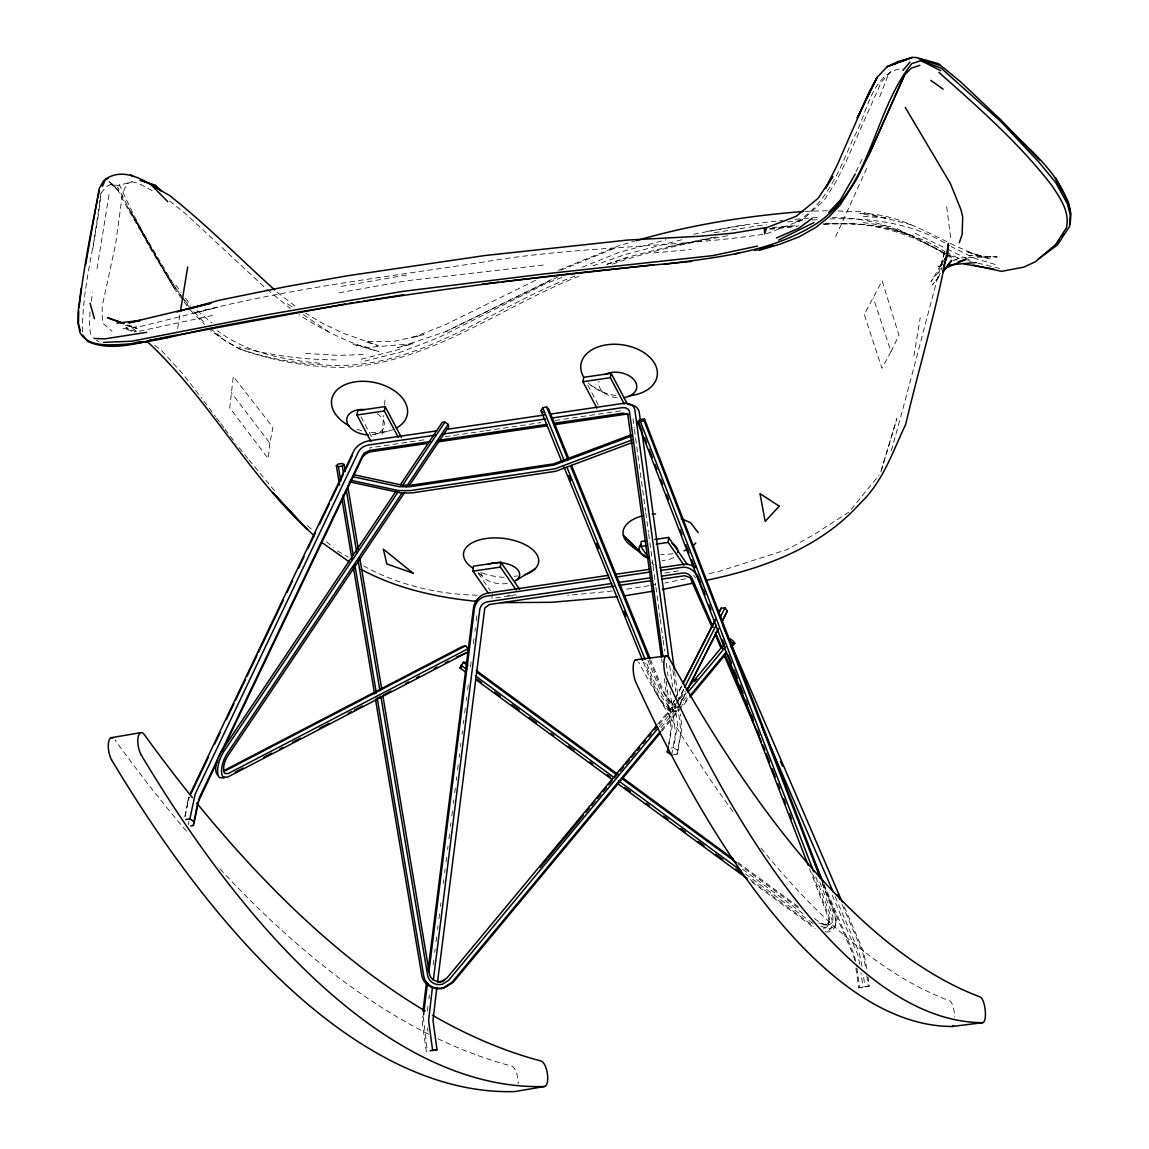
<?xml version="1.0" encoding="UTF-8"?>
<svg xmlns="http://www.w3.org/2000/svg" width="1149" height="1149" viewBox="0 0 1149 1149"><rect width="100%" height="100%" fill="white"/><g stroke="black" fill="none" stroke-linecap="round" stroke-linejoin="round"><path stroke-width="0.75" stroke-dasharray="5 3.75" d="M423.292 1016.75L427.284 1051.177L426.322 1051.407L422.573 1024.894L422.301 1016.276M382.1 434.293L383.694 415.407M384.556 405.109L385.274 396.52M492.375 593.559L491.944 598.528L515.786 594.823M269.857 443.198L268.22 458.681L229.743 407.794L233.29 376.441L272.974 427.385L269.857 443.198L231.15 392.427M427.356 1011.091L428.031 1005.763M428.922 998.668L429.367 995.12M433.144 964.945L433.805 959.63M434.695 952.535L435.141 948.973M436.031 941.878L436.706 936.564M437.597 929.455L438.028 925.907M438.918 918.812L439.593 913.484M440.484 906.389L440.929 902.841M443.37 883.322L443.816 879.775M444.706 872.68L445.151 869.118M446.042 862.023L446.702 856.709M447.593 849.599L448.038 846.052M448.929 838.957L449.589 833.628M450.48 826.533L450.925 822.986M451.816 815.891L452.491 810.562M453.381 803.467L453.812 799.919M454.702 792.824L455.377 787.496M456.268 780.401L456.713 776.853M457.604 769.744L458.264 764.43M459.155 757.335L459.6 753.787M460.49 746.678L460.936 743.13M462.042 734.254L462.487 730.707M463.377 723.611L463.823 720.064M464.713 712.969L465.374 707.64M466.264 700.545L466.709 696.998M467.6 689.903L468.275 684.574M470.487 666.822L471.162 661.508M473.388 643.756L474.049 638.442M474.939 631.332L475.384 627.785M476.275 620.69L476.936 615.361M89.995 311.968L89.435 325.411L90.527 333.885L93.313 337.217M91.346 301.426L92.466 292.636M82.513 331.788C81.952 285.067 96.889 239.667 100.954 193.276L106.168 186.784L110.606 184.443L118.347 185.563L131.977 181.743L138.684 183.337L153.693 191.452M92.897 248.758L100.954 193.276M109.011 194.698L96.947 269.225M828.573 924.457L829.004 921.8M835.093 926.238L835.524 923.581M177.621 328.585L180.221 312.672M913.943 355.96L920.22 317.742M184.788 816.81L188.939 796.989L185.147 816.408M188.264 824.637L188.867 821.348M668.804 743.934L671.088 728.251L664.337 678.642M668.546 746.821L672.151 726.355L666.276 681.544M671.662 755.051L675.583 732.947L670.183 691.669M672.998 754.864L677.005 754.275L677.967 750.584L673.587 747.683L677.551 725.033L674.549 701.005M677.005 754.275L680.969 731.626L677.723 705.831M677.967 750.584L681.96 727.662L680.395 714.046M187.215 803.654L188.939 796.989M880.852 471.894L896.895 418.523L880.364 473.56M891.251 450.781C910.195 384.24 926.611 317.009 945.11 250.367L939.896 268.09L945.584 257.649M879.66 96.76L887.875 75.877M188.048 800.408L189.326 797.205M835.653 236.68L867.38 166.964M937.972 278.029L942.338 268.837M890.978 351.723L898.935 335.206L882.145 280.887L864.235 314.352L881.929 368.298L890.978 351.723L873.326 297.85M856.034 171.661L863.459 156.35M647.892 660.115L660.689 691.54A9.896 1.968 55.1 0 0 670.14 704.667L671.892 705.055L674.305 700.287M675.124 698.707L682.377 684.416M674.348 700.603L670.312 708.545L668.201 708.071A11.863 2.355 55.1 0 1 656.898 692.387L644.79 662.614M675.152 699.009L682.42 684.718M677.379 701.551L683.842 688.854M643.339 662.14L654.786 690.262A15.784 3.145 55.1 0 0 669.81 711.073L672.61 711.691L676.646 703.748M677.45 702.168L683.914 689.457M680.495 703.116L685.335 693.594M672.61 711.691L676.488 711.36L678.097 708.186M678.915 706.606L685.364 693.895M945.498 257.649L931.035 281.505L942.079 267.545M938.877 276.65L932.471 284.794L938.848 276.952M851.136 509.395L879.229 474.939M657.645 724.33L674.808 703.662M679.389 698.147L685.12 691.253M659.066 724.157L678.528 700.732M679.677 699.353L685.393 692.459M659.311 726.699L676.488 706.032M681.055 700.517L686.786 693.623M661.02 727.734L688.495 694.657M661.264 730.276L678.427 709.608M679.576 708.229L687.59 698.578M661.537 731.482L689.012 698.405M890.935 71.425L881.111 82.498L845.98 161.851L835.783 182.045L824.293 200.07L802.663 219.718L795.697 222.676C826.346 204.278 839.948 169.779 853.19 138.368C867.351 115.489 870.052 73.119 902.669 68.236M848.881 512.138L813.435 534.917L787.295 549.509L718.326 571.628L706.29 574.241M942.324 264.399L936.751 267.631L941.649 265.577M557.926 276.923L445.597 331.702L397.482 347.759L413.41 343.723L368.111 347.4L352.671 344.226L378.567 351.422C350.201 343.91 323.544 330.51 298.898 314.754M445.597 331.702L551.276 279.595M535.549 280.284L443.816 325.44L411.586 337.792L423.895 334.632L394.308 341.267L365.526 341.67L378.208 345.648L343.149 333.196L323.07 323.601L305.677 313.203M579.197 276.09C500.863 306.84 430.286 363.515 343.436 367.335C308.521 367.536 273.706 360.8 240.759 349.468L225.534 341.023L210.569 330.409M131.977 181.743L126.591 183.998L122.426 194.224L115.676 243.904L102.146 306.424L102.433 322.84L112.013 331.199M953.096 260.766L959.645 258.008L966.754 257.577M575.204 276.004C497.029 304.988 427.356 363.802 341.009 365.54C306.395 365.31 271.882 360.212 239.164 348.736M560.999 270.187L615.792 247.825M558.342 270.331L619.009 245.685L634.478 241.218M582.126 267.243L619.469 252.292L666.003 239.811M766.383 233.85L802.663 219.718M561.947 277.412L545.631 283.674L438.846 337.476L401.432 351.867L360.858 362.093M592.97 265.807L625.602 254.389L681.917 239.71M606.873 264.313L627.153 257.333L672.424 245.829L711.777 237.699M612.388 264.126C649.989 250.755 689.213 242.856 728.365 235.559M607.16 264.198L627.167 257.893M361.217 359.235L400.958 348.951M212.594 315.458L137.65 331.573M374.502 434.293L387.414 431.306M855.919 968.291L858.662 987.738L869.348 986.158L868.098 977.325M685.666 578.737L664.898 583.003M668.488 246.748L716.172 236.953M693.565 234.224L740.329 225.362L782.512 220.364M338.955 292.808L407.033 280.701L546.838 264.629M341.339 286.388L409.963 274.453M648.984 585.717L624.41 589.538M650.751 585.416L656.065 584.511M707.353 231.437L745.213 225.075M714.218 232.687L766.426 224.529M762.965 234.396C670.499 247.897 576.41 246.173 484.002 261.958C387.041 276.923 289.146 288.284 193.98 312.844L217.52 307.415L141.629 326.215L122.857 328.628L135.496 331.644L125.916 327.652L131.661 331.415M664.84 573.021L680.179 570.636M423.895 439.837L372.506 447.406A15.555 10.37 -27.4 0 0 369.317 448.139M445.166 436.706L484.146 430.961M485.912 430.703L540.849 422.617M555.024 420.52L620.589 410.868M670.915 748.071L673.587 747.683M869.348 986.158L864.982 986.718L863.229 974.352M858.662 987.738L863.043 987.178L861.032 973.031M787.395 221.872L805.076 220.45M612.273 591.06L567.434 595.369M769.859 228.723L789.42 226.41M769.701 229.269L797.722 226.511M514.206 576.31L517.538 575.965M653.882 252.909L691.08 249.505M671.892 705.055L675.77 704.725L673.673 704.265A11.863 2.355 55.1 0 1 662.355 688.581L650.923 660.46M772.272 227.531L798.799 225.348M794.893 219.344L817.873 217.448M823.833 224.486L827.309 224.227C868.069 221.556 909.405 229.484 944.363 251.258M787.324 226.683L796.271 225.893M804.961 211.373L827.582 210.698M968.535 257.477L996.987 256.888L969.842 255.581L996.987 256.888M812.185 220.019L819.294 219.588M363.199 354.567L338.122 355.371L302.115 353.188M825.427 223.696L858.375 223.954L885.175 226.784L910.439 235.373L888.953 228.234M822.971 223.998C866.289 220.191 908.6 231.567 945.34 254.575M829.951 218.942C871.272 217.477 914.001 223.308 949.548 245.8M832.178 217.707C872.522 216.342 910.238 233.146 944.421 253.039M477.28 595.211C437.97 594.335 398.243 585.085 363.745 566.012M507.542 595.771L516.447 595.943M838.081 211.028L860.831 211.746L910.898 224.716M336.226 359.896C303.393 359.68 270.848 355.544 239.164 346.955M863.387 216.385L889.886 218.296M818.749 922.963L826.303 925.175A11.863 8.043 51.5 0 0 832.12 914.087L819.251 880.665M319.767 363.213C284.133 359.896 246.618 352.944 217.463 330.74M863.114 222.59L890.748 226.497M885.865 218.224L859.955 213.47C908.184 212.766 945.613 247.638 990.539 259.013L965.878 251.473L981.088 256.155M678.068 707.885L675.267 707.253A15.784 3.145 55.1 0 1 660.244 686.456L649.487 659.986M676.488 711.36L673.343 710.657A17.738 3.533 55.1 0 1 656.467 687.303L645.695 660.833M949.06 255.48L959.099 258.64M967.717 260.579L971.164 261.354M977.742 263.107L999.802 268.493M125.356 325.339L137.018 328.399L128.487 325.239L136.76 331.558M995.206 264.428L975.142 258.496L951.142 246.59M127.223 324.837L137.018 328.399M826.303 925.175L820.199 922.748L814.411 918.511M820.803 926.08L827.309 928.665A15.784 10.7 51.5 0 0 835.036 913.886L824.106 885.462M110.606 184.443L115.905 187L109.083 181.485M915.078 233.333L945.512 248.198M947.121 248.974L963.135 256.802M964.729 257.577L971.135 260.708M945.943 252.048L958.639 258.353M946.934 255.365L956.471 260.119M896.952 228.68L947.48 254.661M945.986 253.843L952.219 257.103M240.759 349.468L225.534 341.023L212.68 331.357M590.931 385.332L603.771 392.585M337.49 551.003L348.305 557.179M96.459 340.19L99.029 341.713M287.408 303.796L293.225 307.745M303.379 314.639L328.054 331.386M737.845 862.353L798.526 906.863M737.845 863.631L798.526 908.127M742.613 869.276L803.28 913.785M745.5 873.944L814.842 924.801M750.254 879.588L813.822 926.209M751.705 881.915L815.259 928.536M154.67 345.231L161.564 350.488L182.533 373.583L201.793 398.315M277.196 292.234L297.045 307.544M210.238 328.341L223.308 338.74M169.592 200.96L185.391 213.542L265.62 288.255M478.228 572.662L482.235 575.893M266.985 289.376L290.324 308.492M307.358 525.696L312.844 530.292M326.531 541.811L333.382 547.556M197.341 310.733L211.703 322.812M108.954 181.528L117.5 189.499L118.706 191.711L113.78 185.765L117.5 189.499L127.309 208.041L174.993 289.433L183.122 300.449M190.246 310.086L204.579 324.435M193.937 311.724L205.642 323.989M247.811 458.48L236.708 444.706M248.931 459.844L253.455 465.302M254.59 466.666L274.956 491.241M183.395 298.395L177.075 290.395L130.512 211.071M184.458 299.731L191.826 309.052M203.904 401.13L215.552 416.599M216.601 418.006L219.775 422.214M220.838 423.622L224.012 427.845M225.075 429.252L235.66 443.299M175.797 285.211L181.169 292.363M185.449 298.079L190.82 305.232M184.142 301.828L189.226 308.708M180.824 295.609C156.709 260.708 136.918 222.849 119.209 184.328M181.829 296.988L188.881 306.596M651.756 562.278L653.738 565.164M478.415 573.394L490.379 590.687M127.367 206.36L174.993 289.433L149.528 247.15L117.5 186.842M587.828 385.102L598.5 405.324M361.016 416.828L364.29 423.047M365.109 424.613L372.506 438.602M844.314 906.891L863.459 951.315L867.093 970.259M842.102 904.507L862.669 952.205L865.872 968.708M835.165 896.622L859.265 952.55L862.224 967.286M832.163 895.128L857.671 954.345L859.782 964.198M823.79 883.954L854.267 954.69L856.637 966.309M822.296 883.208L853.477 955.595L854.913 961.225M822.311 883.567L834.547 915.322A17.738 12.036 51.5 0 1 825.844 931.954M815.689 876.874L831.129 916.988A15.784 10.7 51.5 0 1 825.226 931.71M812.616 873.958L828.716 915.753A9.896 6.707 51.5 0 1 823.847 924.988M809.542 868.716L828.214 917.204A11.863 8.043 51.5 0 1 822.397 928.277M866.877 975.788L868.385 986.388M856.881 968.076L859.639 987.508M427.442 1027.867L427.945 1031.4M674.592 671.519L678.212 698.089M672.897 670.398L675.799 691.655M669.709 665.573L672.61 686.843M632.984 418.868L634.191 427.715M634.435 429.496L645.551 510.975M645.795 512.756L648.438 532.231M648.682 534.012L652.79 564.13M653.034 565.897L655.691 585.387M655.935 587.153L660.043 617.272M660.273 619.038L662.93 638.528M663.174 640.295L664.625 650.923M666.319 663.332L668 675.727M661.68 659.153L662.154 662.7M946.675 206.719L950.927 239.667M392.915 429.597A38.549 24.905 11.8 0 1 369.949 432.168M361.691 430.645A38.549 24.905 11.8 0 1 355.199 428.548M377.231 413.697A19.131 12.352 11.8 0 1 384.082 427.083A19.131 12.352 11.8 0 1 369.877 434.882M672.941 553.674A37.788 20.194 2.7 0 1 660.718 554.335M673.529 557.495A19.432 10.485 5.2 0 1 662.226 560.497M616.999 397.755A19.131 12.696 8.4 0 1 599.002 381.339M615.864 395.529A38.549 25.565 8.4 0 1 588.159 382.847M507.312 583.491A19.432 10.485 5.2 0 1 481.144 570.421M504.224 577.344A37.788 19.404 6.5 0 1 481.675 572.719M761.098 848.106A1978.434 598.385 82.9 0 0 949.519 1000.793A12.969 3.921 82.9 0 1 954.747 1017.167M732.947 811.553A1978.434 598.385 82.9 0 1 638.499 662.097M437.927 1038.739A1978.434 758.326 80.3 0 0 511.477 1066.028A12.969 4.969 80.3 0 1 518.213 1083.651M428.649 1034.186A1978.434 758.326 80.3 0 1 219.315 868.213M186.353 831.057A1978.434 758.326 80.3 0 1 114.972 739.942M693.737 575.419A9.824 9.221 84.3 0 1 695.49 577.875"/><path stroke-width="1.5" d="M1070.136 224.586L1070.969 213.915L1068.326 201.965L1056.477 180.35M487.952 592.755L473 571.139L473.431 566.184L500.82 562.148L519.635 589.336M516.231 589.997L500.389 567.103L500.82 562.148M648.754 557.954L640.783 546.436L641.214 541.466L646.356 540.719M684.014 565.294L668.172 542.4L668.617 537.445L654.916 539.456M78.75 310.819L78.405 324.765L79.927 332.506C87.381 345.691 104.315 345.145 117.485 344.643C148.594 343.608 178.669 334.675 208.989 328.485C368.499 297.505 529.775 276.205 691.554 261.441M79.08 307.343C83.69 268.234 91.159 229.297 99.288 190.791M422.976 1010.948L426.523 982.553M428.089 970.144L473.216 609.904A18.427 17.307 84.3 0 1 487.908 593.099L608.568 575.333M423.507 1014.984L427.514 983.041M428.85 972.384L474.207 610.378A15.555 14.607 84.3 0 1 486.616 596.116L609.042 578.091M432.455 987.192L428.591 1020.642L432.627 1050.387L437.008 1049.827L433.001 1020.441L436.835 987.336M433.345 980.097L479.578 610.995A9.824 9.221 84.3 0 1 487.42 601.803L611.627 583.52M437.51 982.007L484.806 607.893L489.517 604.489L613.724 586.191M81.234 287.982L78.031 312.571L78.118 323.013L80.329 330.596M180.407 311.508L187.675 267.056M402.207 492.82L227.401 753.198A15.784 6.521 -69.7 0 0 223.093 776.853L227.287 777.27L467.528 652.273L468.131 648.697L465.532 645.824L462.329 646.542L223.682 770.706M85.557 265.103L99.13 188.766L103.511 180.81L108.178 178.181M370.897 441.446L356.951 415.004L357.727 410.61L385.116 406.574L401.418 437.467M398.2 437.223L384.341 410.969L385.116 406.574M596.906 408.154L582.945 381.712L583.735 377.332L611.124 373.296L627.426 404.175M624.194 403.931L610.349 377.676L611.124 373.296M190.633 825.901L193.305 825.499L194.267 821.808L189.887 818.907L195.1 794.289L358.273 452.218A9.824 6.535 -27.4 0 1 368.312 445.051L435.643 435.126M193.305 825.499L197.556 803.338L217.764 760.552M194.267 821.808L199.308 797.722L362.481 455.65L364.176 453.18L369.619 450.465L429.87 441.589M671.662 755.051L667.282 752.15L668.201 747.223M667.282 752.15L668.244 748.459M959.3 242.798L962.115 234.482L962.733 216.989L960.981 209.736L950.338 183.438L905.297 107.518M808.264 865.384L637.709 422.387L638.198 420.936L641.616 419.284L644.532 419.069L822.813 882.116M820.386 878.554L644.029 420.52L644.532 419.069M465.661 672.122L459.887 667.885L463.377 662.312L464.814 662.097L467.7 664.208M759.072 250.353L780.171 244.134L799.474 236.694L816.192 227.186L829.262 216.658L840.336 204.723L856.393 179.646L868.903 154.914L904.593 74.929L911.171 68.236L919.818 65.278M102.347 186.397L105.622 179.014C127.352 164.91 150.447 185.319 169.363 195.316C206.389 224.601 239.61 258.281 274.625 289.864M868.903 154.914L904.593 74.929M719.547 611.67L721.127 608.194L725.019 607.864L727.317 611.009L722.506 620.848M943.803 265.764L947.652 255.365L948.456 243.416C938.245 304.528 919.803 364.089 905.685 424.398C892.529 451.959 883.021 481.833 860.17 503.305C820.673 547.671 762.419 568.999 705.543 580.46M190.116 794.031L353.274 451.959A15.555 10.37 -27.4 0 1 369.088 440.814L436.419 430.889M190.863 793.973L208.572 756.861M214.719 743.949L220.105 732.66M226.267 719.748L233.965 703.619M235.502 700.387L245.513 679.404M247.049 676.187L257.06 655.203M258.597 651.986L283.228 600.338M287.078 592.281L292.464 580.977M298.611 568.08L304.011 556.777M307.86 548.705L315.544 532.576M319.393 524.504L329.404 503.535M330.941 500.303L343.264 474.494M345.562 469.654L352.499 455.119M222.389 750.871L361.691 458.81A9.824 6.535 -27.4 0 1 371.73 451.629L428.433 443.284M825.442 188.407L836.932 165.686L869.578 91.073L877.19 77.242L887.272 66.642L898.116 61.515L912.22 57.45L916.256 57.493L938.489 63.669L960.751 81.938L1001.224 120.315L1039.543 160.027M683.195 682.822L715.482 619.311M718.714 612.948L721.127 608.194M683.224 683.138L715.511 619.613M684.646 687.26L716.129 625.329M720.164 617.386L725.019 607.864M686.944 690.42L718.427 628.474M722.462 620.546L727.317 611.009M686.987 690.721L718.47 628.79M561.918 461.984L541.064 410.696L542.73 407.737L546.522 406.89L548.633 409.015L568.827 458.638M855.273 174.002L840.106 200.343L828.688 212.479M825.585 188.436L832.781 176.544L817.959 198.447L796.156 216.314L764.344 228.55L764.746 233.85L766.67 227.488L733.076 233.161L699.956 236.249L627.541 240.069L484.591 255.581L346.941 275.846L286.044 286.661L219.732 300.133L176.86 311.953M396.405 490.666L221.599 751.058A15.784 6.521 -69.7 0 0 217.29 774.699M400.412 484.72L442.365 422.229L444.95 422.128L448.167 424.383L448.799 426.724L409.834 484.749M399.005 490.58L224.184 750.958A17.738 7.325 -69.7 0 0 219.358 777.514L224.084 777.988M401.992 486.113L444.95 422.128M406.215 486.874L448.167 424.383M404.836 492.189L228.019 755.539A11.863 4.898 -69.7 0 0 224.744 773.378L227.904 773.694L468.131 648.697M1057.54 242.87L1059.349 240.285M1062.049 236.407L1063.845 233.822M943.243 271.236L951.688 260.363L943.142 271.221M943.099 271.738L946.302 267.818L966.165 259.315L958.223 261.742M656.496 725.708L447.033 977.9L441.848 981.174A9.896 9.163 -5.5 0 1 429.482 973.993L382.933 696.208M686.255 689.874L724.028 644.402M540.03 867.481L583.52 815.115M585.818 812.357L589.25 808.221M591.534 805.463L594.967 801.327M597.265 798.569L600.697 794.433M602.981 791.675L606.413 787.553M608.711 784.796L612.144 780.659M614.428 777.902L617.86 773.765M620.158 771.008L623.591 766.871M625.875 764.128L629.307 759.992M631.591 757.234L635.038 753.098M637.322 750.34L639.605 747.582M643.038 743.446L645.336 740.688M648.768 736.566L651.052 733.809M654.485 729.672L656.783 726.915M694.556 681.443L696.84 678.686M658.162 728.078L448.699 980.269L442.494 984.19A11.863 10.987 -5.5 0 1 427.672 975.573L380.822 696.021M687.921 692.244L725.694 646.772M660.115 731.654L451.801 982.452L443.528 987.68A15.784 14.621 -5.5 0 1 423.794 976.19L377.231 698.405M689.874 695.82L726.498 651.727M731.08 646.212L733.378 643.454L734.8 643.282L733.134 640.912L730.032 638.715L728.61 638.887M660.402 732.861L453.223 982.28L443.931 988.169A17.738 16.445 -5.5 0 1 421.726 975.214L375.479 699.21M690.161 697.026L726.786 652.934M731.367 647.418L734.8 643.282M902.942 70.391L909.994 62.046M339.601 485.122L336.341 465.661L338.151 464.081L342.029 463.464L344.082 464.44L345.274 471.507M336.341 465.661L338.395 466.623L342.273 466.006L344.082 464.44M1038.423 259.071L1057.482 244.895L1069.518 226.454L1070.222 215.007L1067.565 204.192L1055.816 182.619L1038.926 162.196L1001.052 121.751L941.218 68.193L921.024 60.624L911.861 63.583C872.895 112.056 871.258 188.508 815.675 224.156C770.304 252.464 715.899 257.534 664.136 264.342M812.07 218.425L798.598 228.364L776.408 237.972M444.735 980.083L442.25 981.648A11.863 10.987 -5.5 0 1 438.128 982.05M535.104 568.798L515.398 580.776A19.432 10.485 5.2 0 0 513.919 566.644A19.432 10.485 5.2 0 0 488.009 564.317M813.937 222.561L778.663 240.084M225.305 770.821L465.532 645.824M235.215 772.2L243.171 768.049M263.853 757.292L271.81 753.155M279.767 749.019L282.941 747.367M292.492 742.398L300.449 738.261M319.537 728.322L329.088 723.353M348.176 713.414L351.364 711.762M354.538 710.111L362.495 705.974M376.815 698.52L380.003 696.869M383.177 695.202L391.134 691.066M405.453 683.626L408.627 681.96M416.584 677.824L419.773 676.172M434.092 668.718L437.266 667.066M445.223 662.93L448.412 661.264M456.368 657.127L467.528 652.273M637.709 422.387L644.029 420.52M630.858 434.882L553.746 463.851L411.083 485.223L402.265 485.18L354.093 474.796M632.223 435.758L554.033 465.072L410.035 486.731L399.206 486.702L352.772 476.691M632.094 439.923L555.053 468.778L410.365 490.58L398.545 490.566L350.373 480.196M632.28 442.595L555.757 471.277L411.744 492.935L400.929 492.907L349.325 481.79M897.254 62.965L887.272 66.642L912.22 57.45L900.572 61.744M759.618 249.347L772.674 245.412M636.201 240.73C690.492 224.759 746.864 215.897 803.223 211.502M187.086 309.44L211.028 303.192L128.817 322.826L140.221 320.557M757.493 246.073L712.954 255.609L543.333 274.051L402.595 291.401L267.803 314.625L131.762 341.21L103.625 342.359M437.008 1049.827L433.36 1050.445M693.35 583.074L662.341 589.48M82.714 335.206L87.798 341.512C116.48 354.093 149.04 338.524 178.239 334.919M179.991 334.546L345.59 303.954M653.666 591.074L624.065 595.9M136.702 342.345L140.077 341.756M735.173 253.857L738.678 253.24M754.476 250.453L757.981 249.836M111.094 737.73L140.609 732.674M432.441 1015.242A1978.434 758.326 80.3 0 0 541.007 1060.972A12.969 4.969 80.3 0 1 547.441 1073.942A12.969 4.969 80.3 0 1 544.525 1086.494L514.996 1091.55A1369.823 525.05 80.3 0 1 111.496 759.69M146.584 332.334L104.731 338.869L94.017 338.467M349.109 303.393L352.614 302.833M356.133 302.273L359.651 301.713M363.156 301.167L403.572 294.747M148.853 340.334L169.693 337.16M132.753 343.623L148.551 341.253M356.951 415.004L384.341 410.969M582.945 381.712L610.349 377.676M447.062 429.324L544.511 414.976M549.825 414.186L622.485 403.5A15.555 10.37 -27.4 0 1 634.937 410.48L668.747 658.492M442.724 434.092L545.502 418.954M552.597 417.906L621.695 407.737A9.824 6.535 -27.4 0 1 629.566 412.276L662.887 656.74M438.731 440.282L546.823 424.369M553.919 423.32L623.017 413.152L627.742 414.372L661.436 657.386M437.295 441.977L547.154 425.805M554.235 424.757L625.128 414.315A9.824 6.535 -27.4 0 1 628.862 414.43M473 571.139L500.389 567.103M640.783 546.436L645.925 545.674M656.194 544.166L668.172 542.4M615.663 574.285L649.372 569.329M660.029 567.75L683.095 564.36A18.427 17.307 84.3 0 1 695.073 567.261M616.137 577.042L651.627 571.814M660.503 570.507L681.788 567.376A15.555 14.607 84.3 0 1 697.644 577.473L704.035 592.281M618.722 582.471L650.664 577.775M661.307 576.195L682.592 573.064A9.824 9.221 84.3 0 1 692.66 579.613L713.213 627.325M619.052 585.416L652.761 580.446M661.637 579.139L684.703 575.735L690.161 577.645L711.719 626.578M185.879 819.496L189.887 818.907M429.956 1050.789L432.627 1050.387M459.887 667.885L461.323 667.67M635.44 659.799L666.118 655.993M636.934 660.086A12.969 3.921 82.9 0 0 633.228 666.291A12.969 3.921 82.9 0 0 635.656 681.788A1369.823 414.315 82.9 0 0 952.176 1026.474L982.855 1022.653A12.969 3.921 82.9 0 0 985.21 1010.172A12.969 3.921 82.9 0 0 980.198 996.973A1978.434 598.385 82.9 0 1 669.163 658.276A12.969 3.921 82.9 0 0 664.093 660.488A12.969 3.921 82.9 0 0 666.334 677.967A1369.823 414.315 82.9 0 0 982.855 1022.653M117.011 323.156L140.077 320.442M482.695 284.033L498.623 282.18M502.156 281.764L653.609 264.787M617.056 596.69L551.261 602.306L501.366 602.651M948.815 264.974L976.334 262.503M476.62 601.329C436.749 597.537 396.606 588.489 361.116 569.387M964.428 264.083L993.655 269.024M973.016 265.031L1001.511 271.365L1023.903 267.114L1035.306 261.785L1055.586 244.536L1066.387 227.89C1070.179 211.833 1060.067 198.059 1051.78 185.391C1019.22 143.223 978.56 107.633 938.862 72.33M167.725 201.606L150.72 184.429L161.88 191.366L155.718 185.65L140.063 180.206M919.157 58.757L940.5 65.651M140.551 180.206L155.718 185.65M123.675 323.501L107.633 317.713L123.963 323.659M681.228 518.616L690.592 522.723L698.204 532.619M921.024 60.624L940.701 70.663M730.276 641.257L733.378 643.454M321.648 542.328L349.267 561.875M930.762 80.358L943.099 89.162M476.375 670.571L617.947 774.412M622.284 777.586L733.522 859.179M463.377 662.312L467.7 665.486M476.375 671.849L616.496 774.627M622.284 778.864L736.408 862.569M460.907 665.199L466.681 669.436M475.356 675.799L614.04 777.514M618.363 780.688L741.162 870.755M477.223 679.332L481.56 682.506M494.558 692.043L500.332 696.28M511.894 704.754L519.118 710.053M529.229 717.479L536.454 722.778M550.902 733.364L553.789 735.489M568.238 746.089L574.012 750.326M589.897 761.974L592.783 764.099M607.232 774.685L610.119 776.81M624.568 787.41L630.356 791.647M646.241 803.295L649.128 805.42M663.576 816.02L667.914 819.194M680.912 828.731L685.249 831.905M698.247 841.441L704.021 845.678M715.583 854.152L722.807 859.452M735.805 868.989L741.593 873.226M475.772 679.547L611.57 779.137M617.343 783.374L747.367 878.741M130.483 174.576L132.982 176.486M631.016 545.545L646.298 557.38L643.756 554.967M147.46 341.756C210.152 399.866 249.951 478.76 314.223 535.678M639.936 551.348L623.404 535.649L640.366 552.612M998.352 117.801C1024.204 146.469 1061.374 171.1 1070.25 211.014L1068.843 207.868M541.064 410.696L543.175 412.821M668.617 537.445L687.418 564.633M1061.705 190.49L1055.443 177.908L1060.383 188.939M723.109 625.587L728.782 638.743M731.611 645.321L842.188 901.951M737.917 662.686L740.042 667.612M780.444 761.385L782.57 766.311M837.851 894.626L839.976 899.566M762.146 727.173L833.039 891.681M715.339 632.252L722.434 648.711M724.559 653.637L752.207 717.795M813.865 860.917L823.086 882.303M715.267 634.808L720.926 647.964M724.473 656.194L761.342 741.737M762.749 745.026L764.875 749.952M571.513 465.259L650.248 658.794M546.522 406.89L568.051 459.83M570.751 466.437L648.812 658.334M542.73 407.737L564.274 460.663M566.96 467.284L645.02 659.181M568.741 475.686L570.766 480.641M596.331 543.506L598.356 548.475M623.921 611.325L625.946 616.295M563.944 466.939L642.679 660.488M640.625 422.171L813.751 871.847M638.844 422.617L640.783 427.629M644.632 437.654L646.571 442.667M649.142 449.36L652.359 457.719M654.93 464.397L656.869 469.424M660.732 479.449L662.657 484.461M666.521 494.501L668.459 499.513M680.036 529.603L681.975 534.615M685.824 544.64L689.055 552.999M691.626 559.692L694.843 568.051M697.414 574.73L700.631 583.089M703.202 589.782L705.141 594.794M709.005 604.819L710.929 609.832M722.52 639.936L724.444 644.948M728.308 654.973L731.525 663.332M734.096 670.025L737.313 678.384M739.899 685.063L743.116 693.422M745.687 700.114L747.611 705.127M751.475 715.152L753.414 720.164M757.277 730.204L759.202 735.216M766.282 753.6L769.5 761.959M772.071 768.652L775.288 777.011M777.873 783.69L779.798 788.702M783.661 798.742L785.586 803.754M789.449 813.779L791.388 818.792M1067.924 204.694L1070.25 211.014M90.096 303.221L94.405 318.704M347.644 485.668L358.316 549.366M359.795 558.213L381.741 689.141M342.273 466.006L343.45 473.086M346.423 490.781L356.793 552.712M357.985 559.778L379.931 690.707M338.395 466.623L340.765 480.77M343.134 494.932L353.217 555.082M354.696 563.929L376.355 693.091M341.971 499.269L352.054 559.434M353.231 566.5L374.588 693.895M640.539 421.74L639.332 412.879A18.427 12.28 -27.4 0 0 628.244 404.448M641.515 428.821L674.348 669.752M368.226 434.897A19.131 12.352 11.8 0 1 346.811 421.123A19.131 12.352 11.8 0 1 364.678 409.575M349.353 425.877A38.549 24.905 11.8 0 1 338.898 388.29A38.549 24.905 11.8 0 1 394.452 390.818A38.549 24.905 11.8 0 1 396.319 428.017M472.555 567.965A37.788 19.404 6.5 0 1 476.964 540.676A37.788 19.404 6.5 0 1 530.249 547.771A37.788 19.404 6.5 0 1 524.461 574.873M649.07 558.558A19.432 10.485 5.2 0 1 640.682 544.583M672.021 543.333A19.432 10.485 5.2 0 1 677.565 552.77M695.791 542.917A37.788 20.194 2.7 0 1 693.68 545.186M687.633 549.265A37.788 20.194 2.7 0 1 684.014 550.859M633.544 547.197A37.788 20.194 2.7 0 1 642.004 515.958M652.144 514.163A37.788 20.194 2.7 0 1 655.591 513.933M583.706 377.188A38.549 25.565 8.4 0 1 605.825 344.944A38.549 25.565 8.4 0 1 655.548 365.267A38.549 25.565 8.4 0 1 629.235 395.787M604.834 374.631A19.131 12.696 8.4 0 1 634.176 379.989A19.131 12.696 8.4 0 1 623.49 397.698M953.483 1025.368A12.969 3.921 82.9 0 1 952.176 1026.474M425.116 1010.962A1978.434 758.326 80.3 0 1 196.795 803.079M192.371 797.621A1978.434 758.326 80.3 0 1 144.501 734.886A12.969 4.969 80.3 0 0 138.081 737.256A12.969 4.969 80.3 0 0 141.025 754.634M544.525 1086.509A1369.823 525.05 80.3 0 1 141.025 754.663M111.496 759.676A12.969 4.969 80.3 0 1 108.322 744.293A12.969 4.969 80.3 0 1 112.99 737.945M870.296 90.986L857.168 118.031L877.19 77.242L870.296 90.986M779.252 506.163L765.162 521.416L759.992 493.639L779.252 506.163M413.166 573.25L386.854 563.944L383.349 549.093L413.166 573.25M306.812 529.043L272.73 492.533L306.812 529.043"/></g></svg>
